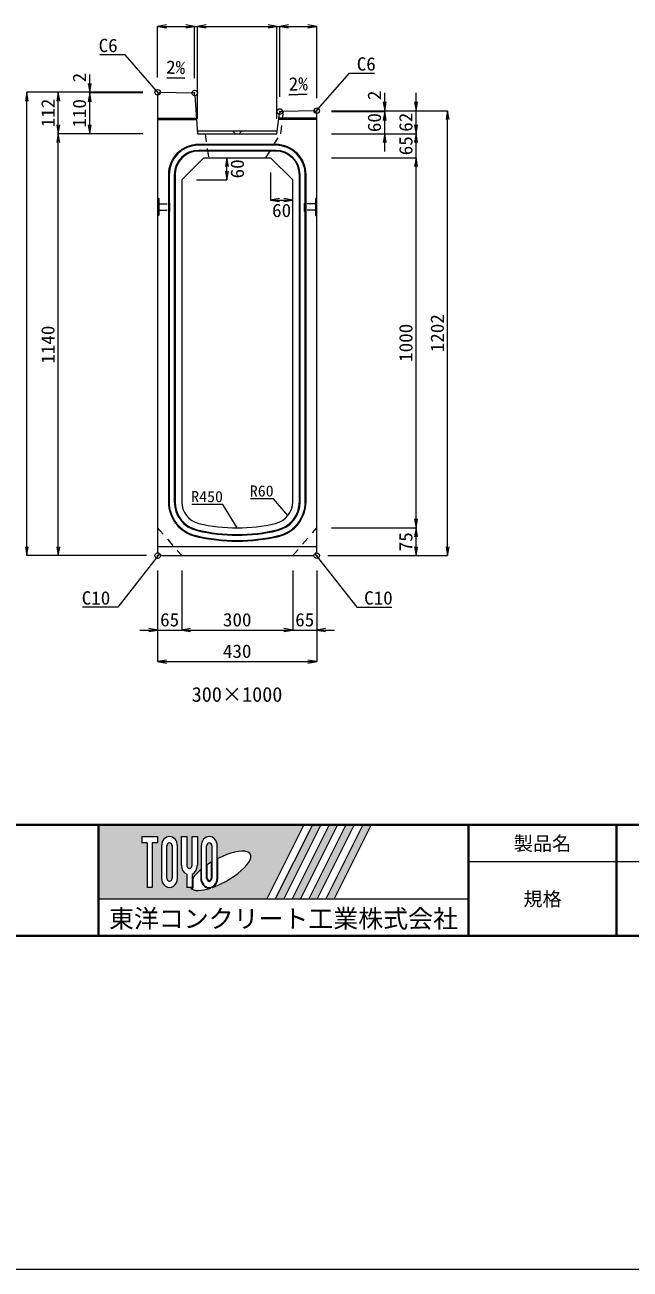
# Model space of a CAD drawing. Units: millimetres at full size. Extents: x -1267 to 18002, y -8037 to 14483.
# Drawn here: x 3726 to 5362, y -8037 to -4675 of the extents above; entities that cross this region are included whole.
import ezdxf
from ezdxf.enums import TextEntityAlignment as Align

# ---------------------------------------------------------------- set-up
doc = ezdxf.new("R2010")
doc.units = ezdxf.units.MM
doc.header["$LTSCALE"] = 30
doc.header["$PDMODE"] = 32
doc.header["$PDSIZE"] = 15
doc.linetypes.add('USER1', pattern=[1.35, 0.75, -0.6])
for name, color, linetype, lineweight in [('0_2', 5, 'Continuous', 13), ('インサート', 3, 'USER1', 9), ('図枠', 7, 'Continuous', 5), ('寸法線', 7, 'Continuous', 13), ('引出線', 4, 'Continuous', 13), ('排水孔', 30, 'USER1', 9), ('本体', 2, 'Continuous', 13), ('目地', 132, 'Continuous', 5), ('補助線', 8, 'Continuous', 13)]:
    doc.layers.add(name, color=color, linetype=linetype, lineweight=lineweight)
doc.layers.add('文字', color=7, linetype='Continuous')
doc.styles.add('ＭＳ ゴシック', font='')
doc.styles.add('ＭＳ 明朝', font='')
doc.styles.get('ＭＳ ゴシック').set_extended_font_data('MS Gothic')
doc.styles.get('ＭＳ 明朝').set_extended_font_data('MS Mincho')

# ---------------------------------------------------------------- blocks, each defined once
blk = doc.blocks.new('open_arrow')
at = {"color": 0, "linetype": 'Continuous', "lineweight": -2}
blk.add_lwpolyline([(7.5, 1.25), (0, 0), (7.5, -1.25)], dxfattribs=at)

msp = doc.modelspace()

# ---------------------------------------------------------------- hatches: boundary and pattern name
at = {"layer": '図枠'}
h = msp.add_hatch(color=256, dxfattribs=at)
h.paths.add_polyline_path([(3925, -6836.97), (3925, -7036.97), (4380.31, -7036.97), (4480.31, -6836.97)])
edge = h.paths.add_edge_path(flags=16)
edge.add_ellipse((4254.45, -6960.81), major_axis=(80.81, 45.23), ratio=0.3471473, start_angle=-144.31122, end_angle=72.1899, ccw=False)
edge.add_ellipse((4224.52, -6980.33), major_axis=(0, 27.5), ratio=0.8463542, start_angle=-160.70346, end_angle=-90)
edge.add_line((4247.8, -6980.33), (4247.8, -6927.91))
edge = h.paths.add_edge_path(flags=16)
edge.add_ellipse((4224.52, -6893.6), major_axis=(0, 25.38), ratio=0.8463542, start_angle=-90, end_angle=90, ccw=False)
edge.add_line((4246.01, -6893.6), (4246.01, -6980.33))
edge.add_ellipse((4224.52, -6980.33), major_axis=(0, 25.38), ratio=0.8463542, start_angle=90, end_angle=-90, ccw=False)
edge.add_line((4203.04, -6980.33), (4203.04, -6893.6))
edge = h.paths.add_edge_path(flags=16)
edge.add_line((4231.69, -6893.6), (4231.69, -6980.33))
edge.add_ellipse((4224.52, -6980.33), major_axis=(0, 8.46), ratio=0.8463542, start_angle=90, end_angle=-90, ccw=False)
edge.add_line((4217.36, -6980.33), (4217.36, -6893.6))
edge.add_ellipse((4224.52, -6893.6), major_axis=(0, 8.46), ratio=0.8463542, start_angle=-90, end_angle=90, ccw=False)
edge = h.paths.add_edge_path(flags=16)
edge.add_line((4229.9, -6937.93), (4229.9, -6980.33))
edge.add_ellipse((4224.52, -6980.33), major_axis=(0, 6.35), ratio=0.8463542, start_angle=90, end_angle=-90, ccw=False)
edge.add_line((4219.15, -6980.33), (4219.15, -6944.88))
edge.add_ellipse((4254.45, -6960.81), major_axis=(80.81, 45.23), ratio=0.3471473, start_angle=107.79174, end_angle=126.47132, ccw=False)
edge = h.paths.add_edge_path(flags=16)
edge.add_ellipse((4170.81, -6945.96), major_axis=(0, 25.38), ratio=0.8463542, start_angle=-163.34117, end_angle=-90, ccw=False)
edge.add_line((4177.97, -6969.89), (4177.97, -7005.72))
edge.add_line((4177.97, -7005.72), (4163.65, -7005.72))
edge.add_line((4163.65, -7005.72), (4163.65, -6969.89))
edge.add_ellipse((4170.81, -6945.96), major_axis=(0, 25.38), ratio=0.8463542, start_angle=90, end_angle=163.34117, ccw=False)
edge.add_line((4149.33, -6945.96), (4149.33, -6868.22))
edge.add_line((4149.33, -6868.22), (4163.65, -6868.22))
edge.add_line((4163.65, -6868.22), (4163.65, -6945.96))
edge.add_ellipse((4170.81, -6945.96), major_axis=(0, 8.46), ratio=0.8463542, start_angle=90, end_angle=-90)
edge.add_line((4177.97, -6945.96), (4177.97, -6868.22))
edge.add_line((4177.97, -6868.22), (4192.3, -6868.22))
edge.add_line((4192.3, -6868.22), (4192.3, -6945.96))
edge = h.paths.add_edge_path(flags=16)
edge.add_line((4201.25, -6958.44), (4201.25, -6980.33))
edge.add_ellipse((4224.52, -6980.33), major_axis=(0, 27.5), ratio=0.8463542, start_angle=90, end_angle=-171.54427)
edge.add_ellipse((4254.45, -6960.81), major_axis=(80.81, 45.23), ratio=0.3471473, start_angle=-178.64954, end_angle=-148.29244, ccw=False)
edge.add_line((4174.89, -7007.83), (4179.76, -7007.83))
edge.add_line((4179.76, -7007.83), (4179.76, -6981.02))
edge.add_ellipse((4254.45, -6960.81), major_axis=(80.81, 45.23), ratio=0.3471473, start_angle=148.21912, end_angle=165.90812, ccw=False)
edge = h.paths.add_edge_path(flags=16)
edge.add_ellipse((4117.1, -6893.6), major_axis=(0, 25.38), ratio=0.8463542, start_angle=-90, end_angle=90, ccw=False)
edge.add_line((4138.59, -6893.6), (4138.59, -6980.33))
edge.add_ellipse((4117.1, -6980.33), major_axis=(0, 25.38), ratio=0.8463542, start_angle=90, end_angle=-90, ccw=False)
edge.add_line((4095.62, -6980.33), (4095.62, -6893.6))
edge = h.paths.add_edge_path(flags=16)
edge.add_line((4124.26, -6893.6), (4124.26, -6980.33))
edge.add_ellipse((4117.1, -6980.33), major_axis=(0, 8.46), ratio=0.8463542, start_angle=90, end_angle=-90, ccw=False)
edge.add_line((4109.94, -6980.33), (4109.94, -6893.6))
edge.add_ellipse((4117.1, -6893.6), major_axis=(0, 8.46), ratio=0.8463542, start_angle=-90, end_angle=90, ccw=False)
h.paths.add_polyline_path([(4084.88, -6868.22), (4084.88, -6885.14), (4070.55, -6885.14), (4070.55, -7005.72), (4056.23, -7005.72), (4056.23, -6885.14), (4041.91, -6885.14), (4041.91, -6868.22)], flags=16)
for points in [[(4403, -7036.97), (4425.69, -7036.97), (4525.69, -6836.97), (4503, -6836.97)], [(4571.06, -6836.97), (4548.38, -6836.97), (4448.38, -7036.97), (4471.06, -7036.97)], [(4616.44, -6836.97), (4593.75, -6836.97), (4493.75, -7036.97), (4516.44, -7036.97)], [(4661.81, -6836.97), (4639.12, -6836.97), (4539.12, -7036.97), (4561.81, -7036.97)]]:
    msp.add_hatch(color=256, dxfattribs=at).paths.add_polyline_path(points)

# ---------------------------------------------------------------- linework, layer by layer
at = {"layer": '0_2'}
msp.add_line((-1267.22, -8037.05), (18001.66, -8037.05), dxfattribs=at)
at = {"layer": 'インサート'}
for p, q in [((4088.18, -5158.81), (4115.18, -5158.81)), ((4088.18, -5158.81), (4088.18, -5175.81)), ((4088.18, -5175.81), (4115.18, -5175.81)), ((4118.18, -5154.81), (4115.18, -5154.81)), ((4115.18, -5154.81), (4115.18, -5179.81)), ((4118.18, -5179.81), (4118.18, -5154.81)), ((4481.78, -5154.81), (4484.78, -5154.81)), ((4481.78, -5179.81), (4481.78, -5154.81)), ((4484.78, -5154.81), (4484.78, -5179.81)), ((4511.78, -5158.81), (4484.78, -5158.81)), ((4511.78, -5175.81), (4484.78, -5175.81)), ((4511.78, -5158.81), (4511.78, -5175.81)), ((4115.18, -5179.81), (4118.18, -5179.81)), ((4484.78, -5179.81), (4481.78, -5179.81))]:
    msp.add_line(p, q, dxfattribs=at)
at = {"layer": '図枠', "lineweight": 40}
for p, q in [((400, -6836.97), (8200, -6836.97)), ((3925, -7136.97), (3925, -6836.97)), ((4925, -7136.97), (4925, -6836.97)), ((5325, -7136.97), (5325, -6836.97)), ((400, -7136.97), (8200, -7136.97)), ((400, -7136.97), (8200, -7136.97))]:
    msp.add_line(p, q, dxfattribs=at)
at = {"layer": '図枠'}
for p, q in [((3925, -6836.97), (4480.31, -6836.97)), ((4480.31, -6836.97), (4380.31, -7036.97)), ((4503, -6836.97), (4403, -7036.97)), ((4525.69, -6836.97), (4425.69, -7036.97)), ((4548.38, -6836.97), (4448.38, -7036.97)), ((4571.06, -6836.97), (4471.06, -7036.97)), ((4593.75, -6836.97), (4493.75, -7036.97)), ((4503, -6836.97), (4525.69, -6836.97)), ((4616.44, -6836.97), (4516.44, -7036.97)), ((4639.12, -6836.97), (4539.12, -7036.97)), ((4548.38, -6836.97), (4571.06, -6836.97)), ((4661.81, -6836.97), (4561.81, -7036.97)), ((4593.75, -6836.97), (4616.44, -6836.97)), ((4639.12, -6836.97), (4661.81, -6836.97)), ((4041.91, -6868.22), (4041.91, -6885.14)), ((4041.91, -6868.22), (4084.88, -6868.22)), ((4056.23, -6885.14), (4041.91, -6885.14)), ((4056.23, -6885.14), (4056.23, -7005.72)), ((4070.55, -6885.14), (4070.55, -7005.72)), ((4084.88, -6885.14), (4070.55, -6885.14)), ((4084.88, -6868.22), (4084.88, -6885.14)), ((4149.33, -6868.22), (4163.65, -6868.22)), ((4149.33, -6945.96), (4149.33, -6868.22)), ((4163.65, -6868.22), (4163.65, -6945.96)), ((4177.97, -6868.22), (4192.3, -6868.22)), ((4177.97, -6945.96), (4177.97, -6868.22)), ((4192.3, -6868.22), (4192.3, -6945.96)), ((4095.62, -6893.6), (4095.62, -6980.33)), ((4109.94, -6980.33), (4109.94, -6893.6)), ((4124.26, -6893.6), (4124.26, -6980.33)), ((4138.59, -6980.33), (4138.59, -6893.6)), ((4203.04, -6893.6), (4203.04, -6980.33)), ((4217.36, -6980.33), (4217.36, -6893.6)), ((4231.69, -6893.6), (4231.69, -6980.33)), ((4246.01, -6980.33), (4246.01, -6893.6)), ((4201.25, -6958.44), (4201.25, -6980.33)), ((4219.15, -6980.33), (4219.15, -6944.88)), ((4229.9, -6937.93), (4229.9, -6980.33)), ((4247.8, -6980.33), (4247.8, -6927.91)), ((4163.65, -6969.89), (4163.65, -7005.72)), ((4177.97, -6969.89), (4177.97, -7005.72)), ((4179.76, -6981.02), (4179.76, -7007.83)), ((4070.55, -7005.72), (4056.23, -7005.72)), ((4177.97, -7005.72), (4163.65, -7005.72)), ((4174.89, -7007.83), (4179.76, -7007.83)), ((3925, -7036.97), (4380.31, -7036.97)), ((4403, -7036.97), (4425.69, -7036.97)), ((4448.38, -7036.97), (4471.06, -7036.97)), ((4493.75, -7036.97), (4516.44, -7036.97)), ((4539.12, -7036.97), (4561.81, -7036.97))]:
    msp.add_line(p, q, dxfattribs=at)
at = {"layer": '図枠', "lineweight": 13}
msp.add_line((8200, -6936.97), (4925, -6936.97), dxfattribs=at)
at = {"layer": '図枠'}
for centre, major_axis, ratio, start_param, end_param in [((4117.1, -6893.6), (0, 25.38), 0.846354, 4.712389, 7.8539816), ((4117.1, -6893.6), (0, 8.46), 0.846354, 4.712389, 7.8539816), ((4224.52, -6893.6), (0, 25.38), 0.846354, 4.712389, 7.8539816), ((4224.52, -6893.6), (0, 8.46), 0.846354, 4.712389, 7.8539816), ((4254.45, -6960.81), (80.81, 45.23), 0.347147, 4.2621853, 7.7429163), ((4170.81, -6945.96), (0, 25.38), 0.846354, 1.5707963, 2.8017557), ((4170.81, -6945.96), (0, 8.46), 0.846354, 1.5707963, 4.712389), ((4170.81, -6945.96), (0, 25.38), 0.846354, 3.4814296, 4.712389), ((4254.45, -6960.81), (80.81, 45.23), 0.347147, 2.0815197, 2.5155126), ((4254.45, -6960.81), (80.81, 45.23), 0.347147, 1.6817405, 1.8219833), ((4117.1, -6980.33), (0, 25.38), 0.846354, 1.5707963, 4.712389), ((4117.1, -6980.33), (0, 8.46), 0.846354, 1.5707963, 4.712389), ((4224.52, -6980.33), (0, 27.5), 0.846354, 1.5707963, 3.3154679), ((4224.52, -6980.33), (0, 25.38), 0.846354, 1.5707963, 4.712389), ((4224.52, -6980.33), (0, 8.46), 0.846354, 1.5707963, 4.712389), ((4224.52, -6980.33), (0, 6.35), 0.846354, 1.5707963, 4.712389), ((4224.52, -6980.33), (0, 27.5), 0.846354, 3.5338438, 4.712389), ((4254.45, -6960.81), (80.81, 45.23), 0.347147, 3.2093975, 4.2004451)]:
    msp.add_ellipse(centre, major_axis=major_axis, ratio=ratio, start_param=start_param, end_param=end_param, dxfattribs=at)
at = {"layer": '寸法線'}
for p, q in [((4084.98, -4679.29), (4184.98, -4679.29)), ((4084.98, -4817.31), (4084.98, -4679.29)), ((4136.98, -4679.29), (4240.48, -4679.29)), ((4184.98, -4819.31), (4184.98, -4679.29)), ((4184.98, -4819.31), (4184.98, -4679.29)), ((4192.48, -4929.31), (4192.48, -4679.29)), ((4192.48, -4679.29), (4407.48, -4679.29)), ((4192.48, -4929.31), (4192.48, -4679.29)), ((4359.48, -4679.29), (4462.98, -4679.29)), ((4407.48, -4929.31), (4407.48, -4679.29)), ((4407.48, -4929.31), (4407.48, -4679.29)), ((4414.98, -4869.31), (4414.98, -4679.29)), ((4414.98, -4679.29), (4514.98, -4679.29)), ((4414.98, -4869.31), (4414.98, -4679.29)), ((4514.98, -4873.31), (4514.98, -4679.29)), ((3901.48, -4907.31), (3901.48, -4809.31)), ((3731.48, -6109.31), (3731.48, -4857.31)), ((4044.98, -4857.31), (3731.48, -4857.31)), ((3816.48, -4969.31), (3816.48, -4857.31)), ((4044.98, -4857.31), (3816.48, -4857.31)), ((4044.98, -4857.31), (3901.48, -4857.31)), ((3901.48, -4969.31), (3901.48, -4859.31)), ((4044.98, -4859.31), (3901.48, -4859.31)), ((4044.98, -4859.31), (3901.48, -4859.31)), ((4698.49, -4957.31), (4698.49, -4859.31)), ((4783.49, -5017.31), (4783.49, -4859.31)), ((4554.98, -4907.31), (4783.49, -4907.31)), ((4554.98, -4907.31), (4868.49, -4907.31)), ((4554.98, -4907.31), (4698.49, -4907.31)), ((4868.49, -6109.31), (4868.49, -4907.31)), ((4554.98, -4909.31), (4698.49, -4909.31)), ((4554.98, -4909.31), (4698.49, -4909.31)), ((4698.49, -5017.31), (4698.49, -4909.31)), ((4783.49, -5082.31), (4783.49, -4921.31)), ((3816.48, -6109.31), (3816.48, -4969.31)), ((4044.98, -4969.31), (3816.48, -4969.31)), ((4044.98, -4969.31), (3816.48, -4969.31)), ((4044.98, -4969.31), (3901.48, -4969.31)), ((4554.98, -4969.31), (4783.49, -4969.31)), ((4554.98, -4969.31), (4783.49, -4969.31)), ((4554.98, -4969.31), (4698.49, -4969.31)), ((4272.15, -5094.31), (4272.15, -5034.31)), ((4554.98, -5034.31), (4783.49, -5034.31)), ((4554.98, -5034.31), (4783.49, -5034.31)), ((4783.49, -6034.31), (4783.49, -5034.31)), ((4389.98, -5074.31), (4389.98, -5148.54)), ((4189.98, -5094.31), (4272.15, -5094.31)), ((4389.98, -5148.54), (4449.98, -5148.54)), ((4554.98, -6034.31), (4783.49, -6034.31)), ((4554.98, -6034.31), (4783.49, -6034.31)), ((4783.49, -6109.31), (4783.49, -6034.31)), ((4054.98, -6109.31), (3731.48, -6109.31)), ((4054.98, -6109.31), (3816.48, -6109.31)), ((4544.98, -6109.31), (4783.49, -6109.31)), ((4544.98, -6109.31), (4868.49, -6109.31)), ((4084.98, -6149.31), (4084.98, -6310.47)), ((4084.98, -6149.31), (4084.98, -6395.47)), ((4149.98, -6149.31), (4149.98, -6310.47)), ((4149.98, -6149.31), (4149.98, -6310.47)), ((4449.98, -6149.31), (4449.98, -6310.47)), ((4449.98, -6149.31), (4449.98, -6310.47)), ((4514.98, -6149.31), (4514.98, -6310.47)), ((4514.98, -6149.31), (4514.98, -6395.47)), ((4036.98, -6310.47), (4197.98, -6310.47)), ((4149.98, -6310.47), (4449.98, -6310.47)), ((4401.98, -6310.47), (4562.98, -6310.47)), ((4084.98, -6395.47), (4514.98, -6395.47))]:
    msp.add_line(p, q, dxfattribs=at)
at = {"layer": '引出線'}
for points in [[(4087.98, -4860.37), (3996.95, -4756.05), (3928.61, -4756.05)], [(4511.98, -4910.37), (4603.02, -4806.05), (4671.36, -4806.05)], [(4158.73, -4819.19), (4109.99, -4818.21), (4158.74, -4819.19)], [(4439.89, -4863.87), (4488.6, -4862.89), (4439.86, -4863.87)], [(4299.98, -6034.31), (4261.47, -5970.76), (4177.3, -5970.76)], [(4437.05, -6000.99), (4398.46, -5955.59), (4336.23, -5955.59)], [(4089.98, -6104.31), (3977, -6248.74), (3882.33, -6248.74)], [(4509.98, -6104.31), (4622.96, -6248.74), (4717.64, -6248.74)]]:
    msp.add_lwpolyline(points, dxfattribs=at)
at = {"layer": '排水孔'}
for p, q in [((4417.48, -4969.31), (4425.01, -4909.11)), ((4212.98, -4969.31), (4222.98, -5034.31)), ((4287.48, -4961.31), (4294.98, -4969.31)), ((4304.98, -4969.31), (4312.48, -4961.31)), ((4376.98, -5034.31), (4417.48, -4969.31))]:
    msp.add_line(p, q, dxfattribs=at)
at = {"layer": '本体'}
for p, q in [((4084.98, -4863.31), (4090.98, -4857.43)), ((4084.98, -4863.31), (4084.98, -6099.31)), ((4090.98, -4857.43), (4179.49, -4859.2)), ((4185.36, -4864.79), (4192.48, -4969.31)), ((4508.98, -4907.43), (4420.17, -4909.21)), ((4508.98, -4907.43), (4514.98, -4913.31)), ((4407.48, -4969.31), (4414.34, -4914.46)), ((4514.98, -6099.31), (4514.98, -4913.31)), ((4192.48, -4969.31), (4407.48, -4969.31)), ((4149.98, -5094.31), (4209.98, -5034.31)), ((4209.98, -5034.31), (4389.98, -5034.31)), ((4389.98, -5034.31), (4449.98, -5094.31)), ((4149.98, -5094.31), (4149.98, -5963.78)), ((4449.98, -5963.78), (4449.98, -5094.31)), ((4084.98, -6099.31), (4094.98, -6109.31)), ((4094.98, -6109.31), (4504.98, -6109.31)), ((4504.98, -6109.31), (4514.98, -6099.31))]:
    msp.add_line(p, q, dxfattribs=at)
at = {"layer": '本体', "lineweight": 9}
for p, q in [((4191.94, -4961.31), (4408.48, -4961.31)), ((4084.98, -5142.81), (4088.18, -5144.81)), ((4514.98, -5142.81), (4511.78, -5144.81)), ((4088.18, -5144.81), (4088.18, -5189.81)), ((4511.78, -5144.81), (4511.78, -5189.81)), ((4088.18, -5189.81), (4084.98, -5191.81)), ((4511.78, -5189.81), (4514.98, -5191.81)), ((4084.98, -6084.31), (4514.98, -6084.31))]:
    msp.add_line(p, q, dxfattribs=at)
at = {"layer": '本体', "linetype": 'USER1', "lineweight": 9}
for p, q in [((4084.98, -6034.31), (4149.98, -6109.31)), ((4449.98, -6109.31), (4514.98, -6034.31))]:
    msp.add_line(p, q, dxfattribs=at)
at = {"layer": '本体'}
for centre, radius, start, end in [((4179.37, -4865.2), 6, 3.90049, 88.85424), ((4420.29, -4915.2), 6, 91.14576, 172.87498), ((4209.98, -5963.78), 60, 180, 256.65764), ((4389.98, -5963.78), 60, 283.34236, 0), ((4299.98, -5584.31), 450, 256.65764, 283.34236)]:
    msp.add_arc(centre, radius, start, end, dxfattribs=at)
at = {"layer": '目地'}
for p, q in [((4084.98, -4927.31), (4189.62, -4927.31)), ((4084.98, -4931.31), (4189.89, -4931.31)), ((4514.98, -4931.31), (4412.23, -4931.31)), ((4514.98, -4927.31), (4412.73, -4927.31)), ((4403.98, -4998.31), (4195.98, -4998.31)), ((4403.98, -5000.31), (4195.98, -5000.31)), ((4403.98, -5014.31), (4195.98, -5014.31)), ((4403.98, -5016.31), (4195.98, -5016.31)), ((4113.98, -5080.31), (4113.98, -5963.78)), ((4115.98, -5080.31), (4115.98, -5963.78)), ((4129.98, -5080.31), (4129.98, -5963.78)), ((4131.98, -5080.31), (4131.98, -5963.78)), ((4467.98, -5963.78), (4467.98, -5080.31)), ((4469.98, -5963.78), (4469.98, -5080.31)), ((4483.98, -5963.78), (4483.98, -5080.31)), ((4485.98, -5963.78), (4485.98, -5080.31))]:
    msp.add_line(p, q, dxfattribs=at)
for centre, radius, start, end in [((4195.98, -5080.31), 82, 90, 180), ((4195.98, -5080.31), 80, 90, 180), ((4403.98, -5080.31), 82, 0, 90), ((4403.98, -5080.31), 80, 0, 90), ((4195.98, -5080.31), 66, 90, 180), ((4195.98, -5080.31), 64, 90, 180), ((4403.98, -5080.31), 66, 0, 90), ((4403.98, -5080.31), 64, 0, 90), ((4209.98, -5963.78), 96, 180, 256.65764), ((4209.98, -5963.78), 94, 180, 256.65764), ((4209.98, -5963.78), 80, 180, 256.65764), ((4209.98, -5963.78), 78, 180, 256.65764), ((4389.98, -5963.78), 78, 283.34236, 360), ((4389.98, -5963.78), 80, 283.34236, 360), ((4389.98, -5963.78), 94, 283.34236, 0), ((4389.98, -5963.78), 96, 283.34236, 0), ((4299.98, -5584.31), 470, 256.65764, 283.34236), ((4299.98, -5584.31), 468, 256.65764, 283.34236), ((4299.98, -5584.31), 486, 256.65764, 283.34236), ((4299.98, -5584.31), 484, 256.65764, 283.34236)]:
    msp.add_arc(centre, radius, start, end, dxfattribs=at)
at = {"layer": '補助線'}
msp.add_line((3925, -7036.97), (4925, -7036.97), dxfattribs=at)
for p in [(4084.98, -4857.31), (4184.98, -4859.31), (4414.98, -4909.31), (4514.98, -4907.31), (4084.98, -6109.31), (4514.98, -6109.31)]:
    msp.add_point(p, dxfattribs=at)

# ---------------------------------------------------------------- block references
at = {"layer": '寸法線', "xscale": 3.2, "yscale": 3.2}
for p in [(4084.98, -4679.29), (4192.48, -4679.29), (4192.48, -4679.29), (4414.98, -4679.29), (4414.98, -4679.29), (4389.98, -5148.54), (4149.98, -6310.47), (4149.98, -6310.47), (4514.98, -6310.47), (4084.98, -6395.47)]:
    msp.add_blockref('open_arrow', p, dxfattribs=at)
for p, rotation in [((4184.98, -4679.29), 180), ((4184.98, -4679.29), 180), ((4407.48, -4679.29), 180), ((4407.48, -4679.29), 180), ((4514.98, -4679.29), 180), ((3901.48, -4857.31), 90), ((3731.48, -4857.31), 270), ((3816.48, -4857.31), 270), ((3901.48, -4859.31), 270), ((3901.48, -4859.31), 270), ((4698.49, -4907.31), 90), ((4783.49, -4907.31), 90), ((4868.49, -4907.31), 270), ((4698.49, -4909.31), 270), ((4698.49, -4909.31), 270), ((3816.48, -4969.31), 90), ((3816.48, -4969.31), 270), ((3901.48, -4969.31), 90), ((4698.49, -4969.31), 270), ((4783.49, -4969.31), 90), ((4783.49, -4969.31), 270), ((4272.15, -5034.31), 270), ((4783.49, -5034.31), 270), ((4783.49, -5034.31), 270), ((4272.15, -5094.31), 90), ((4449.98, -5148.54), 180), ((4783.49, -6034.31), 90), ((4783.49, -6034.31), 270), ((3731.48, -6109.31), 90), ((3816.48, -6109.31), 90), ((4783.49, -6109.31), 90), ((4868.49, -6109.31), 90), ((4084.98, -6310.47), 180), ((4449.98, -6310.47), 180), ((4449.98, -6310.47), 180), ((4514.98, -6395.47), 180)]:
    msp.add_blockref('open_arrow', p, dxfattribs=dict(at, rotation=rotation))
at = {"layer": '引出線'}
for p, xscale, yscale, rotation in [((4158.73, -4819.19), 0.16, 0.16, 178.9), ((4087.98, -4860.37), 0.16, 0.16, 131.1), ((4439.89, -4863.87), 0.16, 0.16, 1.1), ((4511.98, -4910.37), 0.16, 0.16, 48.9), ((4437.05, -6000.99), 0.133, 0.133, 130.4), ((4299.98, -6034.31), 0.133, 0.133, 121.2), ((4089.98, -6104.31), 0.16, 0.16, 232), ((4509.98, -6104.31), 0.16, 0.16, 308)]:
    msp.add_blockref('open_arrow', p, dxfattribs=dict(at, xscale=xscale, yscale=yscale, rotation=rotation))

# ---------------------------------------------------------------- texts
at = {"layer": '図枠', "style": 'ＭＳ ゴシック'}
for s, height, p in [('製品名', 37.98, (5125, -6886.97)), ('規格', 37.98, (5125, -7036.97)), ('東洋コンクリート工業株式会社', 49.37, (4425, -7090.09))]:
    msp.add_text(s, height=height, dxfattribs=at).set_placement(p, align=Align.MIDDLE_CENTER)
at = {"layer": '寸法線', "style": 'ＭＳ 明朝', "width": 1.05}
for s, p in [('2', (3873.48, -4817.77)), ('2', (4670.49, -4865.65)), ('112', (3788.48, -4913.31)), ('110', (3873.48, -4914.31)), ('60', (4670.49, -4939.31)), ('62', (4755.49, -4938.31)), ('65', (4755.49, -5001.81)), ('60', (4300.15, -5064.31)), ('1202', (4840.49, -5508.31)), ('1140', (3788.48, -5539.31)), ('1000', (4755.49, -5534.31)), ('75', (4755.49, -6071.81))]:
    msp.add_text(s, height=36.03, rotation=90, dxfattribs=at).set_placement(p, align=Align.MIDDLE_CENTER)
for s, p in [('60', (4419.98, -5176.54)), ('65', (4117.48, -6282.47)), ('300', (4299.98, -6282.47)), ('65', (4482.48, -6282.47)), ('430', (4299.98, -6367.47))]:
    msp.add_text(s, height=36.03, dxfattribs=at).set_placement(p, align=Align.MIDDLE_CENTER)
at = {"layer": '引出線', "style": 'ＭＳ 明朝', "width": 1.05}
for s, height, p in [('C6', 36.03, (3976.95, -4712.85)), ('R450', 30.02, (4261.47, -5934.76)), ('R60', 30.02, (4398.46, -5919.59)), ('C10', 36.03, (3957, -6205.54))]:
    msp.add_text(s, height=height, dxfattribs=at).set_placement(p, align=Align.TOP_RIGHT)
msp.add_text('2%', height=36.03, rotation=358.854, dxfattribs=at).set_placement((4159.68, -4772.3), align=Align.TOP_RIGHT)
for s, p in [('C6', (4623.02, -4762.85)), ('C10', (4642.96, -6205.54))]:
    msp.add_text(s, height=36.03, dxfattribs=at).set_placement(p, align=Align.TOP_LEFT)
msp.add_text('2%', height=36.03, rotation=1.146, dxfattribs=at).set_placement((4438.92, -4816.98), align=Align.TOP_LEFT)
at = {"layer": '文字', "style": 'ＭＳ 明朝'}
msp.add_text('300×1000', height=40.03, dxfattribs=at).set_placement((4299.5, -6484.28), align=Align.MIDDLE_CENTER)

doc.saveas('drawing.dxf')
